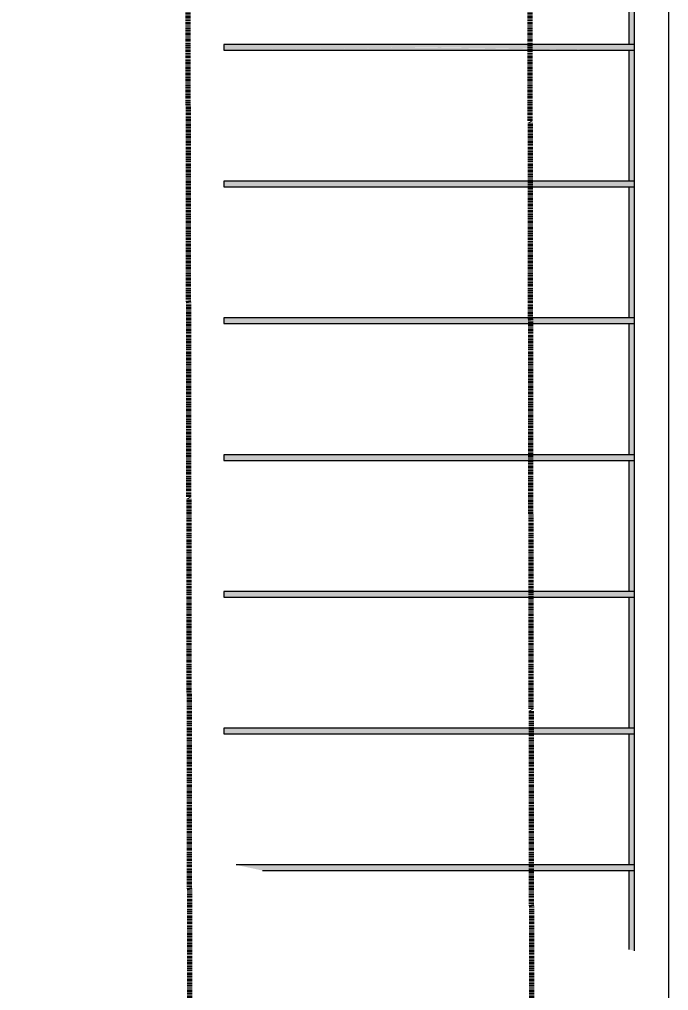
# Model space of a CAD drawing. Header units: inches. Extents: x -4501 to -113, y 9396 to 12816.
# Drawn here: x -4016.6 to -3902.7, y 9880.5 to 10051 of the extents above; entities that cross this region are included whole.
import ezdxf

# ---------------------------------------------------------------- set-up
doc = ezdxf.new("R2010")
doc.units = ezdxf.units.IN
doc.header["$MEASUREMENT"] = 0
doc.linetypes.add('Double Dash 3_8_', pattern=[1, 0.375, -0.125, 0.125, -0.125, 0.125, -0.125])
for name, color, linetype, lineweight in [('0-1', 7, 'Continuous', 5), ('A-ANNO-DIMS', 211, 'Continuous', 9), ('A-ANNO-DIMS-192', 211, 'Continuous', 9), ('A-GENM', 5, 'Continuous', 9), ('C-PROP-LINE', 91, 'Double Dash 3_8_', 70), ('C-TOPO', 7, 'Continuous', 9)]:
    doc.layers.add(name, color=color, linetype=linetype, lineweight=lineweight)
doc.styles.add('Century Gothic', font='ufonts.com_century-gothic.ttf', dxfattribs={"height": 18})
doc.dimstyles.new('OD__1_8__Tol__', dxfattribs={"dimscale": 12, "dimtxt": 18.795029, "dimasz": 2, "dimexe": 1.5, "dimexo": 1, "dimgap": 0.25, "dimtad": 1, "dimdec": 3, "dimrnd": 0.125, "dimzin": 3, "dimdsep": 46, "dimlunit": 4, "dimtxsty": 'Century Gothic', "dimblk1": 'OBLIQUE', "dimblk2": 'OBLIQUE', "dimsah": 1, "dimcen": 0.09, "dimdle": 1.5, "dimazin": 0, "dimtfac": 1, "dimtdec": 4, "dimtix": 1, "dimtmove": 0, "dimatfit": 3, "dimfxl": 1, "dimtvp": 1, "dimtfill": 1, "dimfrac": 2, "dimtolj": 1, "dimtzin": 0, "dimarcsym": 2})

# ---------------------------------------------------------------- blocks, each defined once
blk = doc.blocks.new('1750 Ox - Topography_rvt-1-FLOOR PLAN - 1ST FLOOR')
at = {"layer": 'C-TOPO'}
blk.add_line((-3902.72, 10055.1), (-3902.72, 9868.52), dxfattribs=at)
blk.add_line((-3902.72, 10055.1), (-3902.72, 9868.52), dxfattribs=at)
blk = doc.blocks.new('Parking_Stall_Multiple - BIKE-1562604-FLOOR PLAN - 1ST FLOOR')
at = {"layer": 'A-GENM'}
h = blk.add_hatch(color=256, dxfattribs=at)
h.paths.add_polyline_path([(0, 408), (69.72, 408.03), (65.64, 408.91), (36.5, 408.5), (1, 409)], flags=0)
h.paths.add_polyline_path([(0, 423.06), (0.04, 409), (1, 409), (1, 422.85), (0.62, 422.93)], flags=0)
h = blk.add_hatch(color=256, dxfattribs=at)
h.paths.add_polyline_path([(1, 409), (0.04, 408.96), (0, 408), (0.5, 408.5)], flags=0)
h.paths.add_polyline_path([(1, 409), (36.5, 408.5), (65.64, 408.91), (65.23, 409)], flags=0)
h.paths.add_polyline_path([(1, 408), (0, 407.99), (0.04, 385), (1, 385)], flags=0)
h.paths.add_polyline_path([(72, 385), (1, 384), (72, 384)], flags=0)
h.paths.add_polyline_path([(0.5, 384.5), (0, 384), (1, 384)], flags=0)
h = blk.add_hatch(color=256, dxfattribs=at)
h.paths.add_polyline_path([(0, 385), (0, 384), (0.5, 384.5), (1, 384), (72, 385), (24, 385)], flags=0)
h.paths.add_polyline_path([(0, 360), (72, 360), (72, 361), (36.5, 360.5), (1, 361)], flags=0)
h.paths.add_polyline_path([(1, 384), (0, 383.99), (0.04, 361), (1, 361)], flags=0)
h = blk.add_hatch(color=256, dxfattribs=at)
h.paths.add_polyline_path([(48, 361), (1, 361), (36.5, 360.5), (72, 361)], flags=0)
h.paths.add_polyline_path([(1, 361), (0.04, 360.96), (0, 360), (0.5, 360.5)], flags=0)
h.paths.add_polyline_path([(0, 336), (72, 336), (72, 337), (36.5, 336.5), (1, 337)], flags=0)
h.paths.add_polyline_path([(0, 360), (0.04, 337), (1, 337), (1, 360)], flags=0)
h = blk.add_hatch(color=256, dxfattribs=at)
h.paths.add_polyline_path([(1, 337), (0.04, 336.96), (0, 336), (0.5, 336.5)], flags=0)
h.paths.add_polyline_path([(1, 337), (36.5, 336.5), (72, 337)], flags=0)
h.paths.add_polyline_path([(0, 312), (72, 312), (72, 313), (36.5, 312.5), (1, 313)], flags=0)
h.paths.add_polyline_path([(1, 336), (0, 335.99), (0.04, 313), (1, 313)], flags=0)
h = blk.add_hatch(color=256, dxfattribs=at)
h.paths.add_polyline_path([(56.74, 313), (1, 313), (36.5, 312.5), (72, 313)], flags=0)
h.paths.add_polyline_path([(0, 313), (0.04, 312.96), (0, 312), (1, 313)], flags=0)
h.paths.add_polyline_path([(1, 289), (0, 288), (72, 288), (72, 289), (36.5, 288.5), (30.11, 288.59)], flags=0)
h.paths.add_polyline_path([(1, 312), (0, 311.99), (0.04, 289), (1, 289), (1, 310.93)], flags=0)
h = blk.add_hatch(color=256, dxfattribs=at)
h.paths.add_polyline_path([(1, 289), (0, 289), (0, 288), (0.5, 288.5)], flags=0)
h.paths.add_polyline_path([(1, 289), (36.5, 288.5), (72, 289), (30.56, 289)], flags=0)
h.paths.add_polyline_path([(0, 264), (72, 264), (72, 265), (36.5, 264.5), (1, 265)], flags=0)
h.paths.add_polyline_path([(0, 288), (0.04, 265), (1, 265), (1, 288)], flags=0)
h = blk.add_hatch(color=256, dxfattribs=at)
h.paths.add_polyline_path([(40.78, 265), (4.33, 264.95), (38.46, 264.53), (72, 265)], flags=0)
h.paths.add_polyline_path([(1, 265), (0.04, 264.96), (0, 264), (0.5, 264.5)], flags=0)
h.paths.add_polyline_path([(0, 240), (72, 240), (72, 241), (36.5, 240.5), (1, 241)], flags=0)
h.paths.add_polyline_path([(0, 264), (0.04, 241), (1, 241), (1, 264)], flags=0)
for p, q in [((0, 423.06), (0, 408)), ((1, 409), (1, 422.85)), ((65.23, 409), (0, 409)), ((0, 409), (0, 384)), ((0, 408), (69.87, 408)), ((65.23, 409), (1, 409)), ((1, 385), (1, 408)), ((1, 408), (69.87, 408)), ((72, 385), (0, 385)), ((0, 385), (0, 360)), ((0, 384), (72, 384)), ((72, 385), (1, 385)), ((1, 361), (1, 384)), ((1, 384), (72, 384)), ((72, 384), (72, 385)), ((72, 384), (72, 385)), ((72, 361), (0, 361)), ((0, 361), (0, 336)), ((0, 360), (72, 360)), ((72, 361), (1, 361)), ((1, 337), (1, 360)), ((1, 360), (72, 360)), ((72, 360), (72, 361)), ((72, 360), (72, 361)), ((72, 337), (0, 337)), ((0, 337), (0, 312)), ((0, 336), (72, 336)), ((72, 337), (1, 337)), ((1, 313), (1, 336)), ((1, 336), (72, 336)), ((72, 336), (72, 337)), ((72, 336), (72, 337)), ((72, 313), (0, 313)), ((0, 313), (0, 288)), ((0, 312), (72, 312)), ((72, 313), (1, 313)), ((1, 289), (1, 312)), ((1, 312), (72, 312)), ((72, 312), (72, 313)), ((72, 312), (72, 313)), ((72, 289), (0, 289)), ((0, 289), (0, 264)), ((72, 289), (1, 289)), ((72, 288), (72, 289)), ((72, 288), (72, 289)), ((0, 288), (72, 288)), ((1, 265), (1, 288)), ((1, 288), (72, 288)), ((72, 265), (0, 265)), ((0, 265), (0, 240)), ((72, 265), (1, 265)), ((72, 264), (72, 265)), ((72, 264), (72, 265)), ((0, 264), (72, 264)), ((1, 241), (1, 264)), ((1, 264), (72, 264))]:
    blk.add_line(p, q, dxfattribs=at)
blk = doc.blocks.new('Family - ___-1749192-FLOOR PLAN - 1ST FLOOR')
at = {"layer": 'C-PROP-LINE'}
for p, q in [((-3990.83, 12268.59), (-3986.58, 9767.98)), ((-3930.69, 12184.59), (-3926.73, 9853.85))]:
    blk.add_line(p, q, dxfattribs=at)
blk = doc.blocks.new('DIMBLOCK22-FLOOR PLAN - 1ST FLOOR')
at = {"layer": 'A-ANNO-DIMS-192'}
for p, q in [((-4057.49, 9749.86), (-4061.8, 12286.47)), ((-4002.83, 12268.57), (-4079.77, 12268.44)), ((-4061.77, 12268.47), (-4002.83, 12268.57)), ((-3998.58, 9767.96), (-4075.52, 9767.83)), ((-4057.52, 9767.86), (-3998.58, 9767.96))]:
    blk.add_line(p, q, dxfattribs=at)
at = {"layer": 'A-ANNO-DIMS-192', "lineweight": 50}
for p, q in [((-4061.77, 12268.47), (-4073.79, 12280.45)), ((-4061.77, 12268.47), (-4049.75, 12256.49)), ((-4057.52, 9767.86), (-4069.54, 9779.84)), ((-4057.52, 9767.86), (-4045.5, 9755.88))]:
    blk.add_line(p, q, dxfattribs=at)
at = {"layer": 'A-ANNO-DIMS-192', "color": 0, "insert": (-4085.71, 10949.69), "char_height": 18, "width": 164.3223, "attachment_point": 1, "rotation": 90, "line_spacing_factor": 0.984502, "style": 'Century Gothic', "bg_fill": 3, "box_fill_scale": 1.25, "bg_fill_color": 256, "bg_fill_true_color": 13158600, "bg_fill_transparency": 0}
blk.add_mtext('208\' - 4 5/8"', dxfattribs=at)
blk = doc.blocks.new('_Oblique')
at = {"color": 0, "linetype": 'ByBlock', "lineweight": -2}
blk.add_line((-0.5, -0.5), (0.5, 0.5), dxfattribs=at)

msp = doc.modelspace()

# ---------------------------------------------------------------- block references
at = {"layer": '0-1'}
msp.add_blockref('1750 Ox - Topography_rvt-1-FLOOR PLAN - 1ST FLOOR', (0, 0), dxfattribs=at)
at = {"layer": 'A-GENM', "rotation": 180}
msp.add_blockref('Parking_Stall_Multiple - BIKE-1562604-FLOOR PLAN - 1ST FLOOR', (-3908.7237, 10310.5894), dxfattribs=at)
at = {"layer": 'C-PROP-LINE'}
msp.add_blockref('Family - ___-1749192-FLOOR PLAN - 1ST FLOOR', (0, 0), dxfattribs=at)

# ---------------------------------------------------------------- next in the draw order: dimensions: what is measured, and where the dimension line sits
at = {"layer": 'A-ANNO-DIMS'}
dim = msp.add_linear_dim(base=(-4061.7676, 12268.4688), p1=(-3986.5813, 9767.9828), p2=(-3990.8312, 12268.5894), angle=270.097377, dimstyle='OD__1_8__Tol__', override={"dimpost": '<>', "dimfxl": 2500.610164}, dxfattribs=at)
dim.commit()
dim.dimension.update_dxf_attribs({"geometry": 'DIMBLOCK22-FLOOR PLAN - 1ST FLOOR', "text_midpoint": (-4046.1927, 11018.1884)})

doc.saveas('drawing.dxf')
